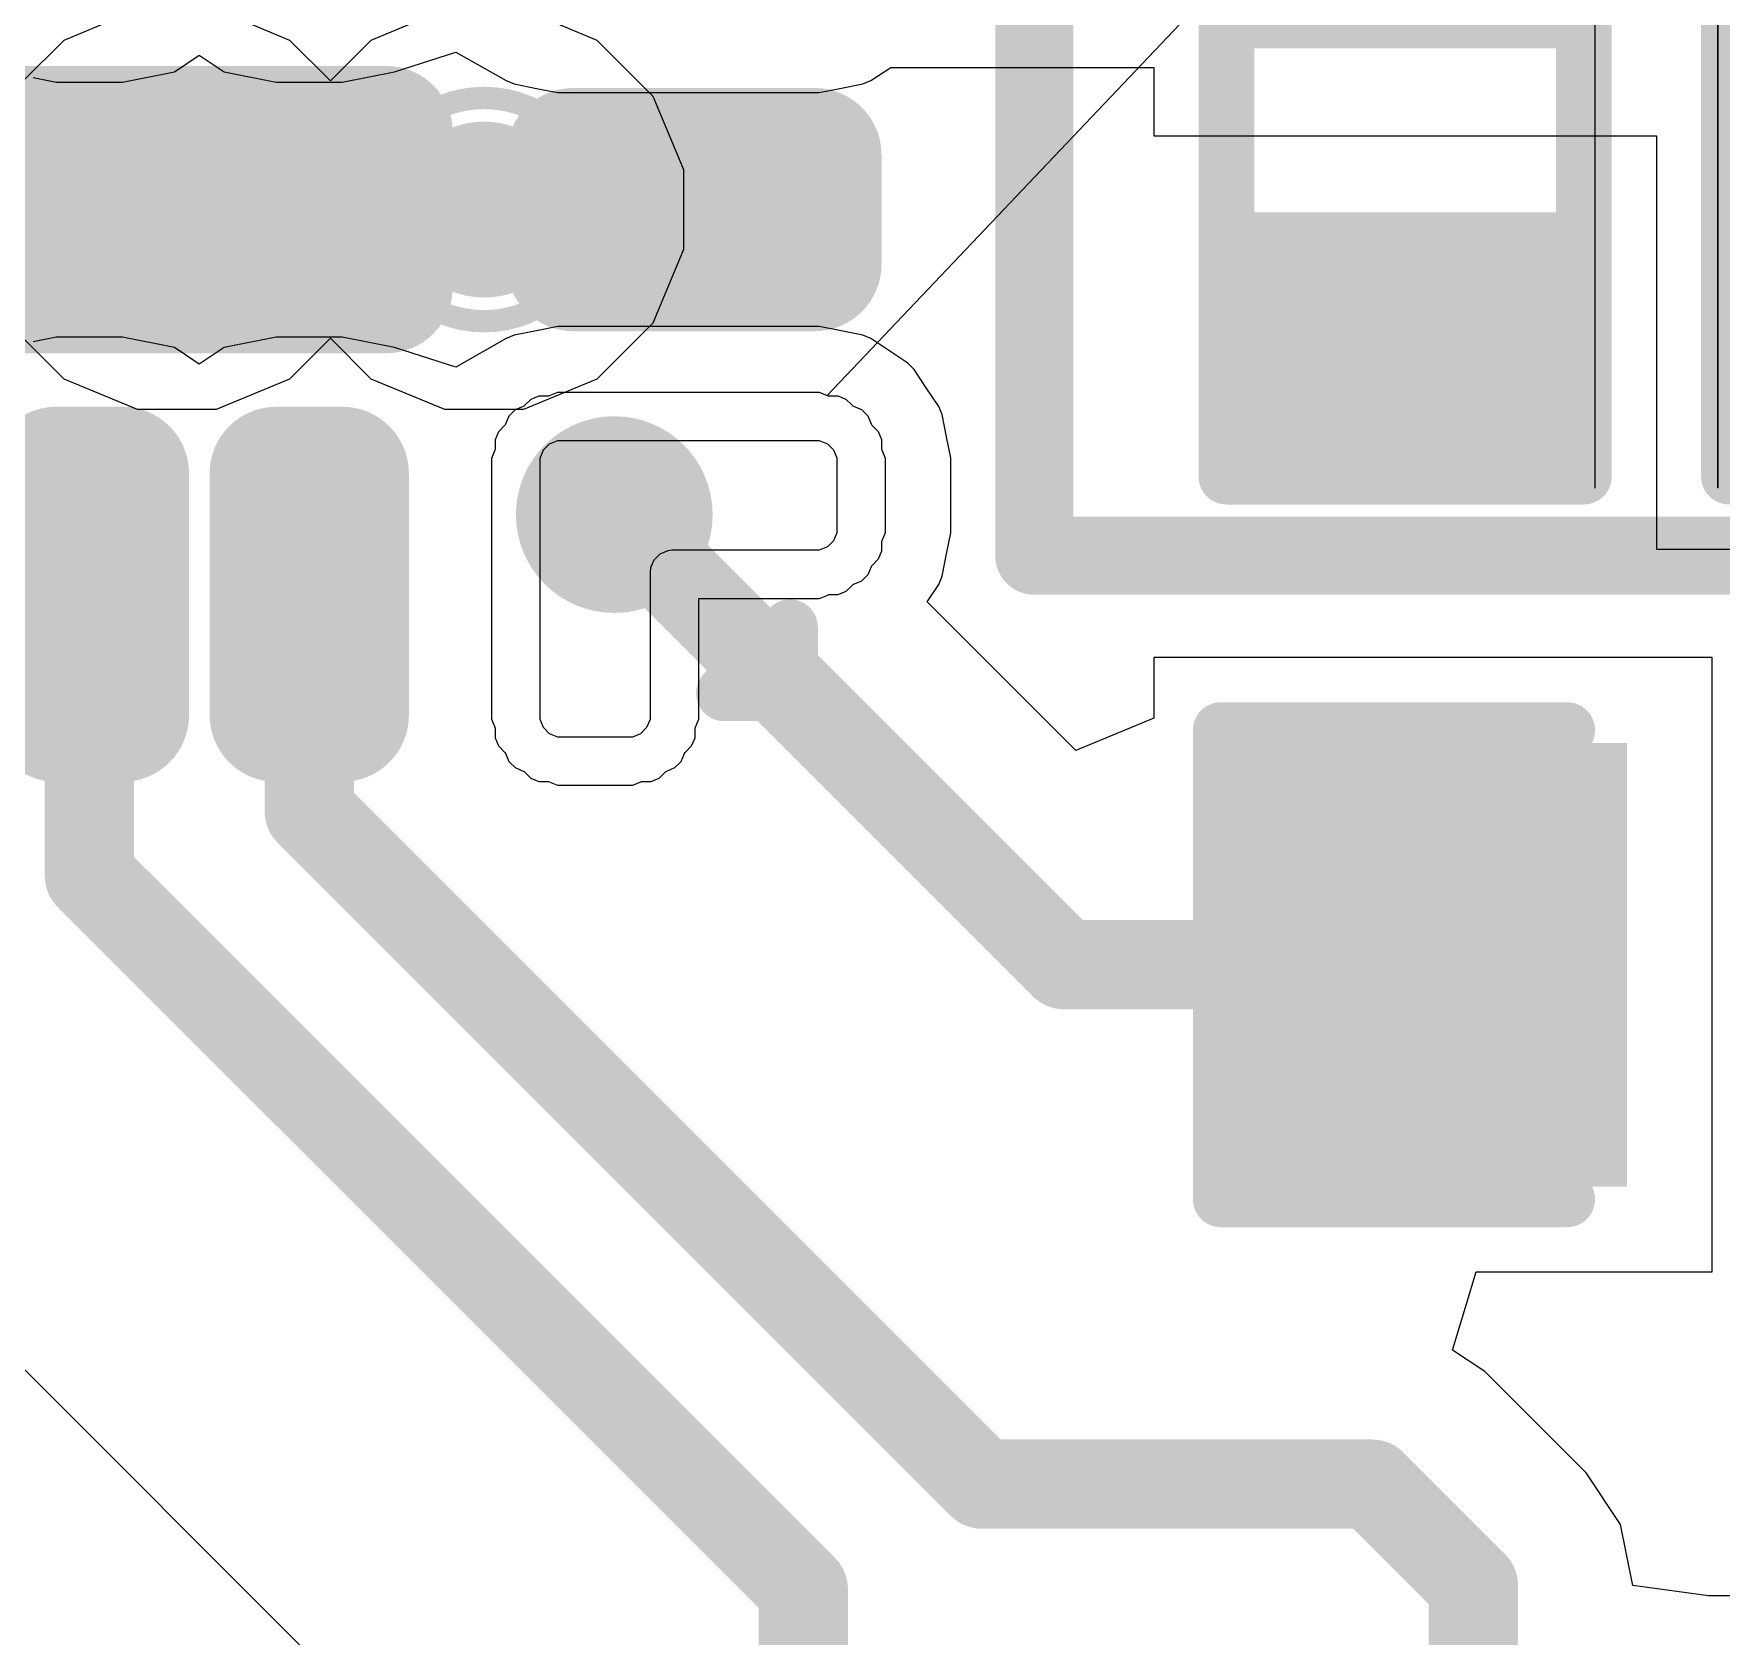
# Model space of a CAD drawing. Header units: inches. Extents: x -11 to 5379, y 0 to 5429.
# Drawn here: x 283.111 to 286.949, y 60.118 to 63.763 of the extents above; entities that cross this region are included whole.
import ezdxf

# ---------------------------------------------------------------- set-up
doc = ezdxf.new("R2010")
doc.units = ezdxf.units.IN
for name, color, linetype in [('Bottom Layer', 5, 'Continuous'), ('Drill Drawing', 1, 'Continuous'), ('GND', 16, 'Continuous'), ('PWR', 76, 'Continuous'), ('Top Layer', 1, 'Continuous'), ('Top Overlay', 2, 'Continuous'), ('Top Paste', 8, 'Continuous'), ('Top Solder', 216, 'Continuous'), ('Via Holes', 16, 'Continuous')]:
    doc.layers.add(name, color=color, linetype=linetype)

# ---------------------------------------------------------------- blocks, each defined once
blk = doc.blocks.new('13_WQFN_HR__3_2__107')
at = {"layer": 'Top Layer'}
h = blk.add_hatch(color=1, dxfattribs=at)
edge = h.paths.add_edge_path()
edge.add_arc((-0.1755, 0.6755), 0.0495, 90, 180)
edge.add_line((-0.225, 0.6755), (-0.225, -0.6755))
edge.add_arc((-0.1755, -0.6755), 0.0495, 180, 270)
edge.add_line((-0.1755, -0.725), (0.1755, -0.725))
edge.add_arc((0.1755, -0.6755), 0.0495, 270, 360)
edge.add_line((0.225, -0.6755), (0.225, 0.6755))
edge.add_arc((0.1755, 0.6755), 0.0495, 0, 90)
edge.add_line((0.1755, 0.725), (-0.1755, 0.725))
h = blk.add_hatch(color=1, dxfattribs=at)
edge = h.paths.add_edge_path()
edge.add_arc((-1.15, 0.075), 0.05, 90, 180)
edge.add_line((-1.2, 0.075), (-1.2, -0.075))
edge.add_arc((-1.15, -0.075), 0.05, 180, 270)
edge.add_line((-1.15, -0.125), (-0.6, -0.125))
edge.add_arc((-0.6, -0.075), 0.05, 270, 360)
edge.add_line((-0.55, -0.075), (-0.55, 0.075))
edge.add_arc((-0.6, 0.075), 0.05, 0, 90)
edge.add_line((-0.6, 0.125), (-1.15, 0.125))
h = blk.add_hatch(color=1, dxfattribs=at)
edge = h.paths.add_edge_path()
edge.add_arc((-1.15, -0.425), 0.05, 90, 180)
edge.add_line((-1.2, -0.425), (-1.2, -0.575))
edge.add_arc((-1.15, -0.575), 0.05, 180, 270)
edge.add_line((-1.15, -0.625), (-0.6, -0.625))
edge.add_arc((-0.6, -0.575), 0.05, 270, 360)
edge.add_line((-0.55, -0.575), (-0.55, -0.425))
edge.add_arc((-0.6, -0.425), 0.05, 0, 90)
edge.add_line((-0.6, -0.375), (-1.15, -0.375))
h = blk.add_hatch(color=1, dxfattribs=at)
edge = h.paths.add_edge_path()
edge.add_arc((-0.6937, -1.1938), 0.1221, 0, 360)
h = blk.add_hatch(color=1, dxfattribs=at)
edge = h.paths.add_edge_path()
edge.add_arc((-0.1243, -1.1007), 0.0507, 90, 180)
edge.add_line((-0.175, -1.1007), (-0.175, -1.6493))
edge.add_arc((-0.1243, -1.6493), 0.0507, 180, 270)
edge.add_line((-0.1243, -1.7), (0.1243, -1.7))
edge.add_arc((0.1243, -1.6493), 0.0507, 270, 360)
edge.add_line((0.175, -1.6493), (0.175, -1.1007))
edge.add_arc((0.1243, -1.1007), 0.0507, 0, 90)
edge.add_line((0.1243, -1.05), (-0.1243, -1.05))
at = {"layer": 'Top Paste'}
h = blk.add_hatch(color=8, dxfattribs=at)
edge = h.paths.add_edge_path()
edge.add_arc((-0.1755, 0.6755), 0.0495, 90, 180)
edge.add_line((-0.225, 0.6755), (-0.225, -0.6755))
edge.add_arc((-0.1755, -0.6755), 0.0495, 180, 270)
edge.add_line((-0.1755, -0.725), (0.1755, -0.725))
edge.add_arc((0.1755, -0.6755), 0.0495, 270, 360)
edge.add_line((0.225, -0.6755), (0.225, 0.6755))
edge.add_arc((0.1755, 0.6755), 0.0495, 0, 90)
edge.add_line((0.1755, 0.725), (-0.1755, 0.725))
h = blk.add_hatch(color=8, dxfattribs=at)
edge = h.paths.add_edge_path()
edge.add_arc((-1.15, 0.075), 0.05, 90, 180)
edge.add_line((-1.2, 0.075), (-1.2, -0.075))
edge.add_arc((-1.15, -0.075), 0.05, 180, 270)
edge.add_line((-1.15, -0.125), (-0.6, -0.125))
edge.add_arc((-0.6, -0.075), 0.05, 270, 360)
edge.add_line((-0.55, -0.075), (-0.55, 0.075))
edge.add_arc((-0.6, 0.075), 0.05, 0, 90)
edge.add_line((-0.6, 0.125), (-1.15, 0.125))
h = blk.add_hatch(color=8, dxfattribs=at)
edge = h.paths.add_edge_path()
edge.add_arc((-1.15, -0.425), 0.05, 90, 180)
edge.add_line((-1.2, -0.425), (-1.2, -0.575))
edge.add_arc((-1.15, -0.575), 0.05, 180, 270)
edge.add_line((-1.15, -0.625), (-0.6, -0.625))
edge.add_arc((-0.6, -0.575), 0.05, 270, 360)
edge.add_line((-0.55, -0.575), (-0.55, -0.425))
edge.add_arc((-0.6, -0.425), 0.05, 0, 90)
edge.add_line((-0.6, -0.375), (-1.15, -0.375))
h = blk.add_hatch(color=8, dxfattribs=at)
edge = h.paths.add_edge_path()
edge.add_arc((-0.6937, -1.1938), 0.1221, 0, 360)
h = blk.add_hatch(color=8, dxfattribs=at)
edge = h.paths.add_edge_path()
edge.add_arc((-0.1243, -1.1007), 0.0507, 90, 180)
edge.add_line((-0.175, -1.1007), (-0.175, -1.6493))
edge.add_arc((-0.1243, -1.6493), 0.0507, 180, 270)
edge.add_line((-0.1243, -1.7), (0.1243, -1.7))
edge.add_arc((0.1243, -1.6493), 0.0507, 270, 360)
edge.add_line((0.175, -1.6493), (0.175, -1.1007))
edge.add_arc((0.1243, -1.1007), 0.0507, 0, 90)
edge.add_line((0.1243, -1.05), (-0.1243, -1.05))
at = {"layer": 'Top Solder'}
h = blk.add_hatch(color=216, dxfattribs=at)
edge = h.paths.add_edge_path()
edge.add_arc((-0.1755, 0.6755), 0.1511, 90, 180)
edge.add_line((-0.3266, 0.6755), (-0.3266, -0.6755))
edge.add_arc((-0.1755, -0.6755), 0.1511, 180, 270)
edge.add_line((-0.1755, -0.8266), (0.1755, -0.8266))
edge.add_arc((0.1755, -0.6755), 0.1511, 270, 360)
edge.add_line((0.3266, -0.6755), (0.3266, 0.6755))
edge.add_arc((0.1755, 0.6755), 0.1511, 0, 90)
edge.add_line((0.1755, 0.8266), (-0.1755, 0.8266))
h = blk.add_hatch(color=216, dxfattribs=at)
edge = h.paths.add_edge_path()
edge.add_arc((-1.15, 0.075), 0.1516, 90, 180)
edge.add_line((-1.3016, 0.075), (-1.3016, -0.075))
edge.add_arc((-1.15, -0.075), 0.1516, 180, 270)
edge.add_line((-1.15, -0.2266), (-0.6, -0.2266))
edge.add_arc((-0.6, -0.075), 0.1516, 270, 360)
edge.add_line((-0.4484, -0.075), (-0.4484, 0.075))
edge.add_arc((-0.6, 0.075), 0.1516, 0, 90)
edge.add_line((-0.6, 0.2266), (-1.15, 0.2266))
h = blk.add_hatch(color=216, dxfattribs=at)
edge = h.paths.add_edge_path()
edge.add_arc((-1.15, -0.425), 0.1516, 90, 180)
edge.add_line((-1.3016, -0.425), (-1.3016, -0.575))
edge.add_arc((-1.15, -0.575), 0.1516, 180, 270)
edge.add_line((-1.15, -0.7266), (-0.6, -0.7266))
edge.add_arc((-0.6, -0.575), 0.1516, 270, 360)
edge.add_line((-0.4484, -0.575), (-0.4484, -0.425))
edge.add_arc((-0.6, -0.425), 0.1516, 0, 90)
edge.add_line((-0.6, -0.2734), (-1.15, -0.2734))
h = blk.add_hatch(color=216, dxfattribs=at)
edge = h.paths.add_edge_path()
edge.add_arc((-0.1243, -1.1007), 0.1523, 90, 180)
edge.add_line((-0.2766, -1.1007), (-0.2766, -1.6493))
edge.add_arc((-0.1243, -1.6493), 0.1523, 180, 270)
edge.add_line((-0.1243, -1.8016), (0.1243, -1.8016))
edge.add_arc((0.1243, -1.6493), 0.1523, 270, 360)
edge.add_line((0.2766, -1.6493), (0.2766, -1.1007))
edge.add_arc((0.1243, -1.1007), 0.1523, 0, 90)
edge.add_line((0.1243, -0.9484), (-0.1243, -0.9484))
h = blk.add_hatch(color=216, dxfattribs=at)
edge = h.paths.add_edge_path()
edge.add_arc((-0.6937, -1.1938), 0.2237, 0, 360)
at = {"layer": 'Top Layer'}
for p, q in [((-1.1924, -1.0467), (-1.1783, -1.0326)), ((-1.1783, -1.0326), (-1.1599, -1.025)), ((-1.1599, -1.025), (-1.15, -1.025)), ((-1.15, -1.025), (-1.15, -1.025)), ((-1.15, -1.025), (-0.575, -1.025)), ((-0.575, -1.025), (-0.5651, -1.025)), ((-0.5651, -1.025), (-0.5467, -1.0326)), ((-0.5467, -1.0326), (-0.5326, -1.0467)), ((-1.2, -1.0651), (-1.1924, -1.0467)), ((-1.2, -1.075), (-1.2, -1.0651)), ((-0.5326, -1.0467), (-0.525, -1.0651)), ((-0.525, -1.0651), (-0.525, -1.075)), ((-1.2, -1.225), (-1.2, -1.075)), ((-0.525, -1.075), (-0.525, -1.075)), ((-0.525, -1.075), (-0.525, -1.65)), ((-1.2, -1.235), (-1.2, -1.225)), ((-1.2, -1.225), (-1.2, -1.225)), ((-1.1924, -1.2534), (-1.2, -1.235)), ((-1.1783, -1.2674), (-1.1924, -1.2534)), ((-1.1599, -1.275), (-1.1783, -1.2674)), ((-1.15, -1.275), (-1.1599, -1.275)), ((-0.825, -1.275), (-1.15, -1.275)), ((-0.8152, -1.276), (-0.825, -1.275)), ((-0.825, -1.275), (-0.825, -1.275)), ((-0.7972, -1.2835), (-0.8152, -1.276)), ((-0.7834, -1.2973), (-0.7972, -1.2835)), ((-0.776, -1.3153), (-0.7834, -1.2973)), ((-0.775, -1.325), (-0.776, -1.3153)), ((-0.775, -1.65), (-0.775, -1.325)), ((-0.775, -1.66), (-0.775, -1.65)), ((-0.775, -1.65), (-0.775, -1.65)), ((-0.525, -1.65), (-0.525, -1.66)), ((-0.7674, -1.6784), (-0.775, -1.66)), ((-0.7533, -1.6924), (-0.7674, -1.6784)), ((-0.5326, -1.6784), (-0.5467, -1.6924)), ((-0.525, -1.66), (-0.5326, -1.6784)), ((-0.7349, -1.7), (-0.7533, -1.6924)), ((-0.725, -1.7), (-0.7349, -1.7)), ((-0.575, -1.7), (-0.725, -1.7)), ((-0.575, -1.7), (-0.575, -1.7)), ((-0.565, -1.7), (-0.575, -1.7)), ((-0.575, -1.7), (-0.575, -1.7)), ((-0.5467, -1.6924), (-0.565, -1.7))]:
    blk.add_line(p, q, dxfattribs=at)
at = {"layer": 'Top Overlay'}
for points in [[(-1.1, -1.4433, 0.127, 0.127, 0), (-1.1, -1.5933, 0.127, 0.127, 0)], [(-1.1, -1.5933, 0.127, 0.127, 0), (-0.95, -1.5933, 0.127, 0.127, 0)]]:
    blk.add_lwpolyline(points, format="xyseb", dxfattribs=at)
for points in [[(-1.1318, -1.4433, 0.0635, 0.0635, 1), (-1.0683, -1.4433, 0.0635, 0.0635, 1)], [(-1.1318, -1.5933, 0.0635, 0.0635, 1), (-1.0683, -1.5933, 0.0635, 0.0635, 1)], [(-1.1318, -1.5933, 0.0635, 0.0635, 1), (-1.0683, -1.5933, 0.0635, 0.0635, 1)], [(-0.9818, -1.5933, 0.0635, 0.0635, 1), (-0.9183, -1.5933, 0.0635, 0.0635, 1)]]:
    blk.add_lwpolyline(points, format="xyseb", close=True, dxfattribs=at)
at = {"layer": 'Top Solder'}
for p, q in [((-1.1783, -0.9227), (-1.1599, -0.9151)), ((-1.1599, -0.9151), (-1.15, -0.9151)), ((-1.15, -0.9151), (-0.575, -0.9151)), ((-0.575, -0.9151), (-0.575, -0.9151)), ((-0.575, -0.9151), (-0.5651, -0.9151)), ((-0.5651, -0.9151), (-0.5467, -0.9227)), ((-1.2701, -0.9689), (-1.2561, -0.9549)), ((-1.2561, -0.9549), (-1.2359, -0.9465)), ((-1.2359, -0.9465), (-1.2345, -0.9451)), ((-1.2345, -0.9451), (-1.2204, -0.931)), ((-1.2345, -0.9451), (-1.2345, -0.9451)), ((-1.2204, -0.931), (-1.202, -0.9234)), ((-1.202, -0.9234), (-1.1802, -0.9234)), ((-1.1802, -0.9234), (-1.1783, -0.9227)), ((-1.1783, -0.9227), (-1.1783, -0.9227)), ((-0.5467, -0.9227), (-0.5467, -0.9227)), ((-0.5467, -0.9227), (-0.5448, -0.9234)), ((-0.5448, -0.9234), (-0.523, -0.9234)), ((-0.523, -0.9234), (-0.5046, -0.931)), ((-0.5046, -0.931), (-0.4905, -0.9451)), ((-0.4905, -0.9451), (-0.4891, -0.9465)), ((-0.4891, -0.9465), (-0.4873, -0.9472)), ((-0.4873, -0.9472), (-0.4873, -0.9473)), ((-0.4873, -0.9473), (-0.4689, -0.9549)), ((-0.4689, -0.9549), (-0.4548, -0.9689)), ((-1.294, -1.0046), (-1.2799, -0.9906)), ((-1.2799, -0.9905), (-1.2785, -0.9891)), ((-1.2799, -0.9906), (-1.2799, -0.9905)), ((-1.2785, -0.9891), (-1.2701, -0.9689)), ((-0.4548, -0.9689), (-0.4472, -0.9873)), ((-0.4472, -0.9873), (-0.4472, -0.9873)), ((-0.4472, -0.9873), (-0.4465, -0.9892)), ((-0.4465, -0.9892), (-0.4451, -0.9906)), ((-0.4451, -0.9906), (-0.431, -1.0046)), ((-1.3016, -1.023), (-1.294, -1.0046)), ((-1.3016, -1.0449), (-1.3016, -1.023)), ((-0.431, -1.0046), (-0.4234, -1.023)), ((-0.4234, -1.023), (-0.4234, -1.0449)), ((-1.31, -1.0651), (-1.3024, -1.0467)), ((-1.31, -1.075), (-1.31, -1.0651)), ((-1.3024, -1.0467), (-1.3016, -1.0449)), ((-1.3024, -1.0467), (-1.3024, -1.0467)), ((-0.4234, -1.0449), (-0.4226, -1.0467)), ((-0.4226, -1.0467), (-0.4226, -1.0467)), ((-0.4226, -1.0467), (-0.415, -1.0651)), ((-0.415, -1.0651), (-0.415, -1.075)), ((-1.31, -1.225), (-1.31, -1.075)), ((-0.415, -1.075), (-0.415, -1.075)), ((-0.415, -1.075), (-0.415, -1.65)), ((-1.31, -1.235), (-1.31, -1.225)), ((-1.31, -1.225), (-1.31, -1.225)), ((-1.31, -1.225), (-1.31, -1.225)), ((-1.3024, -1.2534), (-1.31, -1.235)), ((-1.3016, -1.2552), (-1.3024, -1.2534)), ((-1.3024, -1.2534), (-1.3024, -1.2534)), ((-1.3016, -1.2771), (-1.3016, -1.2552)), ((-1.294, -1.2954), (-1.3016, -1.2771)), ((-1.2799, -1.3095), (-1.294, -1.2954)), ((-1.2785, -1.3109), (-1.2799, -1.3095)), ((-1.2799, -1.3095), (-1.2799, -1.3095)), ((-1.2701, -1.3311), (-1.2785, -1.3109)), ((-1.2561, -1.3452), (-1.2701, -1.3311)), ((-1.2377, -1.3528), (-1.2561, -1.3452)), ((-1.2359, -1.3536), (-1.2377, -1.3528)), ((-1.2377, -1.3528), (-1.2377, -1.3528)), ((-1.2345, -1.355), (-1.2359, -1.3536)), ((-1.2204, -1.369), (-1.2345, -1.355)), ((-1.2345, -1.355), (-1.2345, -1.355)), ((-1.202, -1.3766), (-1.2204, -1.369)), ((-1.1802, -1.3766), (-1.202, -1.3766)), ((-1.1783, -1.3774), (-1.1802, -1.3766)), ((-1.1599, -1.385), (-1.1783, -1.3774)), ((-1.1783, -1.3774), (-1.1783, -1.3774)), ((-1.15, -1.385), (-1.1599, -1.385)), ((-0.885, -1.385), (-1.15, -1.385)), ((-0.885, -1.65), (-0.885, -1.385)), ((-0.885, -1.66), (-0.885, -1.65)), ((-0.415, -1.65), (-0.415, -1.6599)), ((-0.8774, -1.6784), (-0.885, -1.66)), ((-0.8766, -1.6802), (-0.8774, -1.6784)), ((-0.8774, -1.6784), (-0.8774, -1.6784)), ((-0.8766, -1.7021), (-0.8766, -1.6802)), ((-0.4226, -1.6783), (-0.4234, -1.6802)), ((-0.4234, -1.6802), (-0.4234, -1.702)), ((-0.415, -1.6599), (-0.4226, -1.6783)), ((-0.4226, -1.6783), (-0.4226, -1.6783)), ((-0.4226, -1.6783), (5365.8451, -5095.9711)), ((-0.869, -1.7204), (-0.8766, -1.7021)), ((-0.8549, -1.7345), (-0.869, -1.7204)), ((-0.431, -1.7204), (-0.4451, -1.7345)), ((-0.4234, -1.702), (-0.431, -1.7204)), ((-0.8535, -1.7359), (-0.8549, -1.7345)), ((-0.8549, -1.7345), (-0.8549, -1.7345)), ((-0.8451, -1.7561), (-0.8535, -1.7359)), ((-0.8311, -1.7702), (-0.8451, -1.7561)), ((-0.4548, -1.7561), (-0.4689, -1.7702)), ((-0.4472, -1.7377), (-0.4548, -1.7561)), ((-0.4464, -1.7359), (-0.4472, -1.7377)), ((-0.4472, -1.7377), (-0.4472, -1.7377)), ((-0.4451, -1.7345), (-0.4464, -1.7359)), ((-0.4451, -1.7345), (-0.4451, -1.7345)), ((-0.8127, -1.7778), (-0.8311, -1.7702)), ((-0.8109, -1.7786), (-0.8127, -1.7778)), ((-0.8127, -1.7778), (-0.8127, -1.7778)), ((-0.8095, -1.78), (-0.8109, -1.7786)), ((-0.7954, -1.794), (-0.8095, -1.78)), ((-0.8095, -1.78), (-0.8095, -1.78)), ((-0.777, -1.8016), (-0.7954, -1.794)), ((-0.7552, -1.8016), (-0.777, -1.8016)), ((-0.7533, -1.8024), (-0.7552, -1.8016)), ((-0.7349, -1.81), (-0.7533, -1.8024)), ((-0.7533, -1.8024), (-0.7533, -1.8024)), ((-0.5467, -1.8024), (-0.5651, -1.81)), ((-0.5466, -1.8024), (-0.5467, -1.8024)), ((-0.5448, -1.8016), (-0.5466, -1.8024)), ((-0.523, -1.8016), (-0.5448, -1.8016)), ((-0.5046, -1.794), (-0.523, -1.8016)), ((-0.4905, -1.7799), (-0.5046, -1.794)), ((-0.4891, -1.7786), (-0.4905, -1.7799)), ((-0.4905, -1.7799), (-0.4905, -1.7799)), ((-0.4873, -1.7778), (-0.4891, -1.7786)), ((-0.4689, -1.7702), (-0.4873, -1.7778)), ((-0.4873, -1.7778), (-0.4873, -1.7778)), ((-0.725, -1.81), (-0.7349, -1.81)), ((-0.575, -1.81), (-0.725, -1.81)), ((-0.5651, -1.81), (-0.575, -1.81)), ((-0.575, -1.81), (-0.575, -1.81)), ((-0.575, -1.81), (-0.575, -1.81)), ((-0.575, -1.81), (-0.575, -1.81)), ((-0.575, -1.81), (-0.575, -1.81))]:
    blk.add_line(p, q, dxfattribs=at)
blk = doc.blocks.new('R___0402_111')
at = {"layer": 'Top Layer'}
for points in [[(-0.6985, -0.3175), (-0.6985, 0.3175), (-0.2413, 0.3175), (-0.2413, -0.3175)], [(0.2413, -0.3175), (0.2413, 0.3175), (0.6985, 0.3175), (0.6985, -0.3175)]]:
    blk.add_hatch(color=1, dxfattribs=at).paths.add_polyline_path(points)
at = {"layer": 'Top Paste'}
for points in [[(-0.6985, -0.3175), (-0.6985, 0.3175), (-0.2413, 0.3175), (-0.2413, -0.3175)], [(0.2413, -0.3175), (0.2413, 0.3175), (0.6985, 0.3175), (0.6985, -0.3175)]]:
    blk.add_hatch(color=8, dxfattribs=at).paths.add_polyline_path(points)
at = {"layer": 'Top Solder'}
for points in [[(-0.7535, -0.3725), (-0.7535, 0.3725), (-0.1863, 0.3725), (-0.1863, -0.3725)], [(0.1863, -0.3725), (0.1863, 0.3725), (0.7535, 0.3725), (0.7535, -0.3725)]]:
    blk.add_hatch(color=216, dxfattribs=at).paths.add_polyline_path(points)
at = {"layer": 'Top Overlay'}
for points in [[(-0.7874, 0.4064, 0.127, 0.127, 0), (-0.7874, -0.4064, 0.127, 0.127, 0)], [(-0.7874, 0.4064, 0.127, 0.127, 0), (0.7874, 0.4064, 0.127, 0.127, 0)], [(0.7874, 0.4064, 0.127, 0.127, 0), (0.7874, -0.4064, 0.127, 0.127, 0)], [(-0.7874, -0.4064, 0.127, 0.127, 0), (0.7874, -0.4064, 0.127, 0.127, 0)], [(-0.8128, -0.4318, 0.00323, 0.00323, 0), (0.8128, -0.4318, 0.00323, 0.00323, 0)]]:
    blk.add_lwpolyline(points, format="xyseb", dxfattribs=at)
for points in [[(-0.8191, 0.4064, 0.0635, 0.0635, 1), (-0.7556, 0.4064, 0.0635, 0.0635, 1)], [(-0.8191, 0.4064, 0.0635, 0.0635, 1), (-0.7556, 0.4064, 0.0635, 0.0635, 1)], [(0.7556, 0.4064, 0.0635, 0.0635, 1), (0.8191, 0.4064, 0.0635, 0.0635, 1)], [(0.7556, 0.4064, 0.0635, 0.0635, 1), (0.8191, 0.4064, 0.0635, 0.0635, 1)], [(-0.8191, -0.4064, 0.0635, 0.0635, 1), (-0.7556, -0.4064, 0.0635, 0.0635, 1)], [(-0.8191, -0.4064, 0.0635, 0.0635, 1), (-0.7556, -0.4064, 0.0635, 0.0635, 1)], [(0.7556, -0.4064, 0.0635, 0.0635, 1), (0.8191, -0.4064, 0.0635, 0.0635, 1)], [(0.7556, -0.4064, 0.0635, 0.0635, 1), (0.8191, -0.4064, 0.0635, 0.0635, 1)], [(-0.8136, -0.4318, 0.00161, 0.00161, 1), (-0.812, -0.4318, 0.00161, 0.00161, 1)], [(0.812, -0.4318, 0.00161, 0.00161, 1), (0.8136, -0.4318, 0.00161, 0.00161, 1)]]:
    blk.add_lwpolyline(points, format="xyseb", close=True, dxfattribs=at)
blk = doc.blocks.new('R___0402_468')
at = {"layer": 'Top Layer'}
for points in [[(-0.6985, -0.3175), (-0.6985, 0.3175), (-0.2413, 0.3175), (-0.2413, -0.3175)], [(0.2413, -0.3175), (0.2413, 0.3175), (0.6985, 0.3175), (0.6985, -0.3175)]]:
    blk.add_hatch(color=1, dxfattribs=at).paths.add_polyline_path(points)
at = {"layer": 'Top Paste'}
for points in [[(-0.6985, -0.3175), (-0.6985, 0.3175), (-0.2413, 0.3175), (-0.2413, -0.3175)], [(0.2413, -0.3175), (0.2413, 0.3175), (0.6985, 0.3175), (0.6985, -0.3175)]]:
    blk.add_hatch(color=8, dxfattribs=at).paths.add_polyline_path(points)
at = {"layer": 'Top Solder'}
for points in [[(-0.7535, -0.3725), (-0.7535, 0.3725), (-0.1863, 0.3725), (-0.1863, -0.3725)], [(0.1863, -0.3725), (0.1863, 0.3725), (0.7535, 0.3725), (0.7535, -0.3725)]]:
    blk.add_hatch(color=216, dxfattribs=at).paths.add_polyline_path(points)
at = {"layer": 'Top Overlay'}
for points in [[(-0.7874, -0.4064, 0.127, 0.127, 0), (-0.7874, 0.4064, 0.127, 0.127, 0)], [(0.7874, 0.4064, 0.127, 0.127, 0), (-0.7874, 0.4064, 0.127, 0.127, 0)], [(0.7874, -0.4064, 0.127, 0.127, 0), (0.7874, 0.4064, 0.127, 0.127, 0)], [(0.7874, -0.4064, 0.127, 0.127, 0), (-0.7874, -0.4064, 0.127, 0.127, 0)], [(0.8128, -0.4318, 0.00323, 0.00323, 0), (-0.8128, -0.4318, 0.00323, 0.00323, 0)]]:
    blk.add_lwpolyline(points, format="xyseb", dxfattribs=at)
for points in [[(-0.8191, 0.4064, 0.0635, 0.0635, 1), (-0.7556, 0.4064, 0.0635, 0.0635, 1)], [(-0.8191, 0.4064, 0.0635, 0.0635, 1), (-0.7556, 0.4064, 0.0635, 0.0635, 1)], [(0.7556, 0.4064, 0.0635, 0.0635, 1), (0.8191, 0.4064, 0.0635, 0.0635, 1)], [(0.7556, 0.4064, 0.0635, 0.0635, 1), (0.8191, 0.4064, 0.0635, 0.0635, 1)], [(-0.8191, -0.4064, 0.0635, 0.0635, 1), (-0.7556, -0.4064, 0.0635, 0.0635, 1)], [(-0.8191, -0.4064, 0.0635, 0.0635, 1), (-0.7556, -0.4064, 0.0635, 0.0635, 1)], [(0.7556, -0.4064, 0.0635, 0.0635, 1), (0.8191, -0.4064, 0.0635, 0.0635, 1)], [(0.7556, -0.4064, 0.0635, 0.0635, 1), (0.8191, -0.4064, 0.0635, 0.0635, 1)], [(-0.8136, -0.4318, 0.00161, 0.00161, 1), (-0.812, -0.4318, 0.00161, 0.00161, 1)], [(0.812, -0.4318, 0.00161, 0.00161, 1), (0.8136, -0.4318, 0.00161, 0.00161, 1)]]:
    blk.add_lwpolyline(points, format="xyseb", close=True, dxfattribs=at)
blk = doc.blocks.new('C___0603_699')
at = {"layer": 'Top Layer'}
for points in [[(-0.381, 0.4445), (-0.381, -0.4445), (-1.143, -0.4445), (-1.143, 0.4445)], [(1.143, 0.4445), (1.143, -0.4445), (0.381, -0.4445), (0.381, 0.4445)]]:
    blk.add_hatch(color=1, dxfattribs=at).paths.add_polyline_path(points)
at = {"layer": 'Top Paste'}
for points in [[(-0.381, 0.4445), (-0.381, -0.4445), (-1.143, -0.4445), (-1.143, 0.4445)], [(1.143, 0.4445), (1.143, -0.4445), (0.381, -0.4445), (0.381, 0.4445)]]:
    blk.add_hatch(color=8, dxfattribs=at).paths.add_polyline_path(points)
at = {"layer": 'Top Solder'}
for points in [[(-0.321, 0.5045), (-0.321, -0.5045), (-1.203, -0.5045), (-1.203, 0.5045)], [(1.203, 0.5045), (1.203, -0.5045), (0.321, -0.5045), (0.321, 0.5045)]]:
    blk.add_hatch(color=216, dxfattribs=at).paths.add_polyline_path(points)
at = {"layer": 'Top Overlay'}
for points in [[(-1.2446, 0.5334, 0.127, 0.127, 0), (-1.2446, -0.5334, 0.127, 0.127, 0)], [(-0.4572, 0.5334, 0.127, 0.127, 0), (-1.2446, 0.5334, 0.127, 0.127, 0)], [(1.2446, 0.5334, 0.127, 0.127, 0), (0.4572, 0.5334, 0.127, 0.127, 0)], [(1.2446, 0.5334, 0.127, 0.127, 0), (1.2446, -0.5334, 0.127, 0.127, 0)], [(-0.4572, -0.5334, 0.127, 0.127, 0), (-1.2446, -0.5334, 0.127, 0.127, 0)], [(1.2446, -0.5334, 0.127, 0.127, 0), (0.4572, -0.5334, 0.127, 0.127, 0)]]:
    blk.add_lwpolyline(points, format="xyseb", dxfattribs=at)
for points in [[(-1.2764, 0.5334, 0.0635, 0.0635, 1), (-1.2128, 0.5334, 0.0635, 0.0635, 1)], [(-1.2764, 0.5334, 0.0635, 0.0635, 1), (-1.2128, 0.5334, 0.0635, 0.0635, 1)], [(-0.4889, 0.5334, 0.0635, 0.0635, 1), (-0.4254, 0.5334, 0.0635, 0.0635, 1)], [(0.4254, 0.5334, 0.0635, 0.0635, 1), (0.4889, 0.5334, 0.0635, 0.0635, 1)], [(1.2128, 0.5334, 0.0635, 0.0635, 1), (1.2764, 0.5334, 0.0635, 0.0635, 1)], [(1.2128, 0.5334, 0.0635, 0.0635, 1), (1.2764, 0.5334, 0.0635, 0.0635, 1)], [(-1.2764, -0.5334, 0.0635, 0.0635, 1), (-1.2128, -0.5334, 0.0635, 0.0635, 1)], [(-1.2764, -0.5334, 0.0635, 0.0635, 1), (-1.2128, -0.5334, 0.0635, 0.0635, 1)], [(-0.4889, -0.5334, 0.0635, 0.0635, 1), (-0.4254, -0.5334, 0.0635, 0.0635, 1)], [(0.4254, -0.5334, 0.0635, 0.0635, 1), (0.4889, -0.5334, 0.0635, 0.0635, 1)], [(1.2128, -0.5334, 0.0635, 0.0635, 1), (1.2764, -0.5334, 0.0635, 0.0635, 1)], [(1.2128, -0.5334, 0.0635, 0.0635, 1), (1.2764, -0.5334, 0.0635, 0.0635, 1)]]:
    blk.add_lwpolyline(points, format="xyseb", close=True, dxfattribs=at)

msp = doc.modelspace()

# ---------------------------------------------------------------- hatches: boundary and pattern name
at = {"layer": 'Bottom Layer'}
h = msp.add_hatch(color=5, dxfattribs=at)
edge = h.paths.add_edge_path()
edge.add_arc((283.4362, 63.3634), 0.2, 0, 360)
h = msp.add_hatch(color=5, dxfattribs=at)
edge = h.paths.add_edge_path()
edge.add_arc((284.135, 63.3634), 0.2, 0, 360)
at = {"layer": 'GND'}
h = msp.add_hatch(color=16, dxfattribs=at)
edge = h.paths.add_edge_path()
edge.add_arc((283.4362, 63.3634), 0.2, 0, 360)
h = msp.add_hatch(color=16, dxfattribs=at)
edge = h.paths.add_edge_path()
edge.add_arc((284.135, 63.3634), 0.2, 0, 360)
at = {"layer": 'PWR'}
h = msp.add_hatch(color=76, dxfattribs=at)
edge = h.paths.add_edge_path()
edge.add_arc((283.4362, 63.3634), 0.2, 0, 360)
h = msp.add_hatch(color=76, dxfattribs=at)
edge = h.paths.add_edge_path()
edge.add_arc((284.135, 63.3634), 0.2, 0, 360)
at = {"layer": 'Top Layer'}
h = msp.add_hatch(color=1, dxfattribs=at)
edge = h.paths.add_edge_path()
edge.add_arc((283.4362, 63.3634), 0.2, 0, 360)
h = msp.add_hatch(color=1, dxfattribs=at)
edge = h.paths.add_edge_path()
edge.add_arc((284.135, 63.3634), 0.2, 0, 360)
at = {"layer": 'Via Holes'}
h = msp.add_hatch(color=7, dxfattribs=at)
edge = h.paths.add_edge_path()
edge.add_arc((283.4362, 63.3634), 0.1, 0, 360)
h = msp.add_hatch(color=7, dxfattribs=at)
edge = h.paths.add_edge_path()
edge.add_arc((284.135, 63.3634), 0.1, 0, 360)

# ---------------------------------------------------------------- linework, layer by layer
at = {"layer": 'Drill Drawing'}
for points in [[(283.6902, 63.3634, 0.0508, 0.0508, 1), (283.1822, 63.3634, 0.0508, 0.0508, 1)], [(284.389, 63.3634, 0.0508, 0.0508, 1), (283.881, 63.3634, 0.0508, 0.0508, 1)], [(283.1695, 63.3634, 0.0254, 0.0254, 1), (283.1949, 63.3634, 0.0254, 0.0254, 1)], [(283.6775, 63.3634, 0.0254, 0.0254, 1), (283.7029, 63.3634, 0.0254, 0.0254, 1)], [(283.8683, 63.3634, 0.0254, 0.0254, 1), (283.8937, 63.3634, 0.0254, 0.0254, 1)], [(284.3763, 63.3634, 0.0254, 0.0254, 1), (284.4017, 63.3634, 0.0254, 0.0254, 1)]]:
    msp.add_lwpolyline(points, format="xyseb", close=True, dxfattribs=at)
at = {"layer": 'PWR'}
for p, q in [((283.3459, 63.8174), (283.179, 63.7483)), ((283.6934, 63.7483), (283.5265, 63.8174)), ((284.0447, 63.8174), (283.8778, 63.7483)), ((284.3922, 63.7483), (284.2253, 63.8174)), ((283.179, 63.7483), (283.0868, 63.6561)), ((283.7856, 63.6561), (283.6934, 63.7483)), ((283.8778, 63.7483), (283.7856, 63.6561)), ((284.5199, 63.6206), (284.3922, 63.7483)), ((284.589, 63.4537), (284.5199, 63.6206)), ((284.589, 63.2731), (284.589, 63.4537)), ((284.5199, 63.1062), (284.589, 63.2731)), ((284.3922, 62.9785), (284.5199, 63.1062)), ((283.0868, 63.0707), (283.179, 62.9785)), ((283.6934, 62.9785), (283.7856, 63.0707)), ((283.7856, 63.0707), (283.8778, 62.9785)), ((283.179, 62.9785), (283.3459, 62.9094)), ((283.5265, 62.9094), (283.6934, 62.9785)), ((283.8778, 62.9785), (284.0447, 62.9094)), ((284.2253, 62.9094), (284.3922, 62.9785)), ((283.3459, 62.9094), (283.5265, 62.9094)), ((284.0447, 62.9094), (284.2253, 62.9094))]:
    msp.add_line(p, q, dxfattribs=at)
at = {"layer": 'Top Layer'}
for p, q in [((283.431, 63.677), (283.4874, 63.7147)), ((283.4874, 63.7147), (283.5438, 63.677)), ((283.931, 63.677), (284.0709, 63.7218)), ((284.0709, 63.7218), (284.185, 63.6567)), ((283.3124, 63.6534), (283.431, 63.677)), ((283.5438, 63.677), (283.6624, 63.6534)), ((283.8124, 63.6534), (283.931, 63.677)), ((285.0149, 63.6567), (285.0598, 63.6868)), ((285.0598, 63.6868), (285.6584, 63.6868)), ((285.6584, 63.6868), (285.6584, 63.5308)), ((283.1093, 63.664), (283.1624, 63.6534)), ((283.1624, 63.6534), (283.3124, 63.6534)), ((283.6624, 63.6534), (283.8124, 63.6534)), ((284.185, 63.6567), (284.2034, 63.6491)), ((284.2034, 63.6491), (284.2034, 63.6491)), ((284.2034, 63.6491), (284.2034, 63.6491)), ((284.2034, 63.6491), (284.2541, 63.639)), ((284.2541, 63.639), (284.3025, 63.6294)), ((284.8974, 63.6294), (284.9443, 63.6388)), ((284.9443, 63.6388), (284.9965, 63.6491)), ((284.9965, 63.6491), (285.0148, 63.6567)), ((285.0148, 63.6567), (285.0148, 63.6567)), ((285.0148, 63.6567), (285.0149, 63.6567)), ((284.3025, 63.6294), (284.3025, 63.6294)), ((284.3025, 63.6294), (284.3026, 63.6294)), ((284.3026, 63.6294), (284.3125, 63.6294)), ((284.3125, 63.6294), (284.8974, 63.6294)), ((285.6584, 63.5308), (286.8014, 63.5308)), ((286.8014, 63.5308), (286.8014, 62.591)), ((284.3025, 63.0974), (284.2541, 63.0878)), ((284.3124, 63.0974), (284.3025, 63.0974)), ((284.3025, 63.0974), (284.3025, 63.0974)), ((284.3025, 63.0974), (284.3025, 63.0974)), ((284.8873, 63.0974), (284.3124, 63.0974)), ((284.3124, 63.0974), (284.3124, 63.0974)), ((284.8972, 63.0974), (284.8873, 63.0974)), ((284.8973, 63.0974), (284.8972, 63.0974)), ((284.9471, 63.0875), (284.8973, 63.0974)), ((284.8973, 63.0974), (284.8973, 63.0974)), ((283.1624, 63.0734), (283.1093, 63.0628)), ((283.3124, 63.0734), (283.1624, 63.0734)), ((283.431, 63.0498), (283.3124, 63.0734)), ((283.6624, 63.0734), (283.5438, 63.0498)), ((283.8124, 63.0734), (283.6624, 63.0734)), ((283.931, 63.0498), (283.8124, 63.0734)), ((284.185, 63.0701), (284.0709, 63.005)), ((284.2034, 63.0777), (284.185, 63.0701)), ((284.2541, 63.0878), (284.2034, 63.0777)), ((284.2034, 63.0777), (284.2034, 63.0777)), ((284.2034, 63.0777), (284.2034, 63.0777)), ((284.9964, 63.0777), (284.9471, 63.0875)), ((284.9965, 63.0777), (284.9964, 63.0777)), ((284.9964, 63.0777), (284.9964, 63.0777)), ((285.0148, 63.0701), (284.9965, 63.0777)), ((285.0602, 63.0397), (285.0148, 63.0701)), ((283.4874, 63.0121), (283.431, 63.0498)), ((283.5438, 63.0498), (283.4874, 63.0121)), ((284.0709, 63.005), (283.931, 63.0498)), ((285.0988, 63.014), (285.0602, 63.0397)), ((285.1129, 62.9999), (285.0988, 63.014)), ((285.1408, 62.9581), (285.1129, 62.9999)), ((285.1129, 62.9999), (285.1129, 62.9999)), ((285.1129, 62.9999), (285.1129, 62.9999)), ((285.1691, 62.9159), (285.1408, 62.9581)), ((285.1691, 62.9158), (285.1691, 62.9159)), ((285.1691, 62.9159), (285.1691, 62.9159)), ((285.1767, 62.8975), (285.1691, 62.9158)), ((285.1767, 62.8974), (285.1767, 62.8975)), ((285.1868, 62.8467), (285.1767, 62.8974)), ((285.1767, 62.8974), (285.1767, 62.8974)), ((285.1964, 62.7984), (285.1868, 62.8467)), ((285.1964, 62.7983), (285.1964, 62.7984)), ((285.1964, 62.7884), (285.1964, 62.7983)), ((285.1964, 62.7983), (285.1964, 62.7983)), ((285.1964, 62.6385), (285.1964, 62.7884)), ((285.1964, 62.7884), (285.1964, 62.7884)), ((285.1964, 62.6285), (285.1964, 62.6385)), ((285.1868, 62.5801), (285.1964, 62.6284)), ((285.1964, 62.6284), (285.1964, 62.6285)), ((285.1964, 62.6285), (285.1964, 62.6285)), ((285.1767, 62.5294), (285.1868, 62.5801)), ((286.8014, 62.591), (289.0747, 62.591)), ((285.1691, 62.511), (285.1767, 62.5293)), ((285.1767, 62.5293), (285.1767, 62.5294)), ((285.1767, 62.5294), (285.1767, 62.5294)), ((285.1425, 62.4711), (285.1691, 62.511)), ((285.4806, 62.133), (285.1425, 62.4711)), ((286.9284, 62.3443), (285.6584, 62.3443)), ((285.6584, 62.3443), (285.6584, 62.2066)), ((286.9284, 60.9473), (286.9284, 62.3443)), ((285.6584, 62.2066), (285.4806, 62.133)), ((286.3379, 60.7695), (286.3915, 60.9473)), ((286.3915, 60.9473), (286.9284, 60.9473)), ((282.9394, 60.875), (284.0228, 59.7916)), ((286.4108, 60.7208), (286.3379, 60.7695)), ((286.6414, 60.4902), (286.4108, 60.7208)), ((286.72, 60.3726), (286.6414, 60.4902)), ((286.6414, 60.4902), (286.6414, 60.4902)), ((286.7476, 60.2338), (286.72, 60.3726)), ((286.9197, 60.2107), (286.7476, 60.2338)), ((287.02, 60.2107), (286.9197, 60.2107))]:
    msp.add_line(p, q, dxfattribs=at)
for points in [[(284.4312, 62.6697, 0.2032, 0.2032, 0), (285.455, 61.6458, 0.2032, 0.2032, 0)], [(283.2374, 61.8486, 0.2032, 0.2032, 0), (283.2374, 62.4884, 0.2032, 0.2032, 0)], [(283.7374, 61.9951, 0.2032, 0.2032, 0), (283.7374, 62.4884, 0.2032, 0.2032, 0)], [(283.7374, 61.9951, 0.2032, 0.2032, 0), (285.2681, 60.4644, 0.2032, 0.2032, 0)], [(283.2374, 61.8486, 0.2032, 0.2032, 0), (284.861, 60.225, 0.2032, 0.2032, 0)], [(285.455, 61.6458, 0.2032, 0.2032, 0), (286.2934, 61.6458, 0.2032, 0.2032, 0)], [(285.2681, 60.4644, 0.2032, 0.2032, 0), (286.1544, 60.4644, 0.2032, 0.2032, 0)], [(286.1544, 60.4644, 0.2032, 0.2032, 0), (286.385, 60.2338, 0.2032, 0.2032, 0)], [(286.385, 59.5122, 0.2032, 0.2032, 0), (286.385, 60.2338, 0.2032, 0.2032, 0)], [(284.861, 59.5122, 0.2032, 0.2032, 0), (284.861, 60.225, 0.2032, 0.2032, 0)]]:
    msp.add_lwpolyline(points, format="xyseb", dxfattribs=at)
for points in [[(284.3804, 62.6697, 0.1016, 0.1016, 1), (284.482, 62.6697, 0.1016, 0.1016, 1)], [(283.1866, 62.4884, 0.1016, 0.1016, 1), (283.2882, 62.4884, 0.1016, 0.1016, 1)], [(283.6866, 62.4884, 0.1016, 0.1016, 1), (283.7882, 62.4884, 0.1016, 0.1016, 1)], [(283.6866, 61.9951, 0.1016, 0.1016, 1), (283.7882, 61.9951, 0.1016, 0.1016, 1)], [(283.6866, 61.9951, 0.1016, 0.1016, 1), (283.7882, 61.9951, 0.1016, 0.1016, 1)], [(283.1866, 61.8486, 0.1016, 0.1016, 1), (283.2882, 61.8486, 0.1016, 0.1016, 1)], [(283.1866, 61.8486, 0.1016, 0.1016, 1), (283.2882, 61.8486, 0.1016, 0.1016, 1)], [(285.4042, 61.6458, 0.1016, 0.1016, 1), (285.5058, 61.6458, 0.1016, 0.1016, 1)], [(285.4042, 61.6458, 0.1016, 0.1016, 1), (285.5058, 61.6458, 0.1016, 0.1016, 1)], [(286.2426, 61.6458, 0.1016, 0.1016, 1), (286.3442, 61.6458, 0.1016, 0.1016, 1)], [(285.2173, 60.4644, 0.1016, 0.1016, 1), (285.3189, 60.4644, 0.1016, 0.1016, 1)], [(285.2173, 60.4644, 0.1016, 0.1016, 1), (285.3189, 60.4644, 0.1016, 0.1016, 1)], [(286.1036, 60.4644, 0.1016, 0.1016, 1), (286.2052, 60.4644, 0.1016, 0.1016, 1)], [(286.1036, 60.4644, 0.1016, 0.1016, 1), (286.2052, 60.4644, 0.1016, 0.1016, 1)], [(286.3342, 60.2338, 0.1016, 0.1016, 1), (286.4358, 60.2338, 0.1016, 0.1016, 1)], [(286.3342, 60.2338, 0.1016, 0.1016, 1), (286.4358, 60.2338, 0.1016, 0.1016, 1)], [(284.8102, 60.225, 0.1016, 0.1016, 1), (284.9118, 60.225, 0.1016, 0.1016, 1)], [(284.8102, 60.225, 0.1016, 0.1016, 1), (284.9118, 60.225, 0.1016, 0.1016, 1)]]:
    msp.add_lwpolyline(points, format="xyseb", close=True, dxfattribs=at)
at = {"layer": 'Top Overlay'}
for points in [[(285.3865, 62.5762, 0.1778, 0.1778, 0), (285.3865, 64.5153, 0.1778, 0.1778, 0)], [(285.3865, 62.5762, 0.1778, 0.1778, 0), (289.6351, 62.5762, 0.1778, 0.1778, 0)]]:
    msp.add_lwpolyline(points, format="xyseb", dxfattribs=at)
msp.add_lwpolyline([(285.342, 62.5762, 0.0889, 0.0889, 1), (285.4309, 62.5762, 0.0889, 0.0889, 1)], format="xyseb", close=True, dxfattribs=at)
msp.add_lwpolyline([(285.342, 62.5762, 0.0889, 0.0889, 1), (285.4309, 62.5762, 0.0889, 0.0889, 1)], format="xyseb", close=True, dxfattribs=at)

# ---------------------------------------------------------------- block references
for name, p, rotation in [('13_WQFN_HR__3_2__107', (283.2374, 63.3634), 90), ('R___0402_111', (286.2299, 63.5435), 90), ('R___0402_468', (287.3729, 63.5435), 270), ('C___0603_699', (287.0554, 61.6458), 180)]:
    msp.add_blockref(name, p, dxfattribs=dict(rotation=rotation))

doc.saveas('drawing.dxf')
